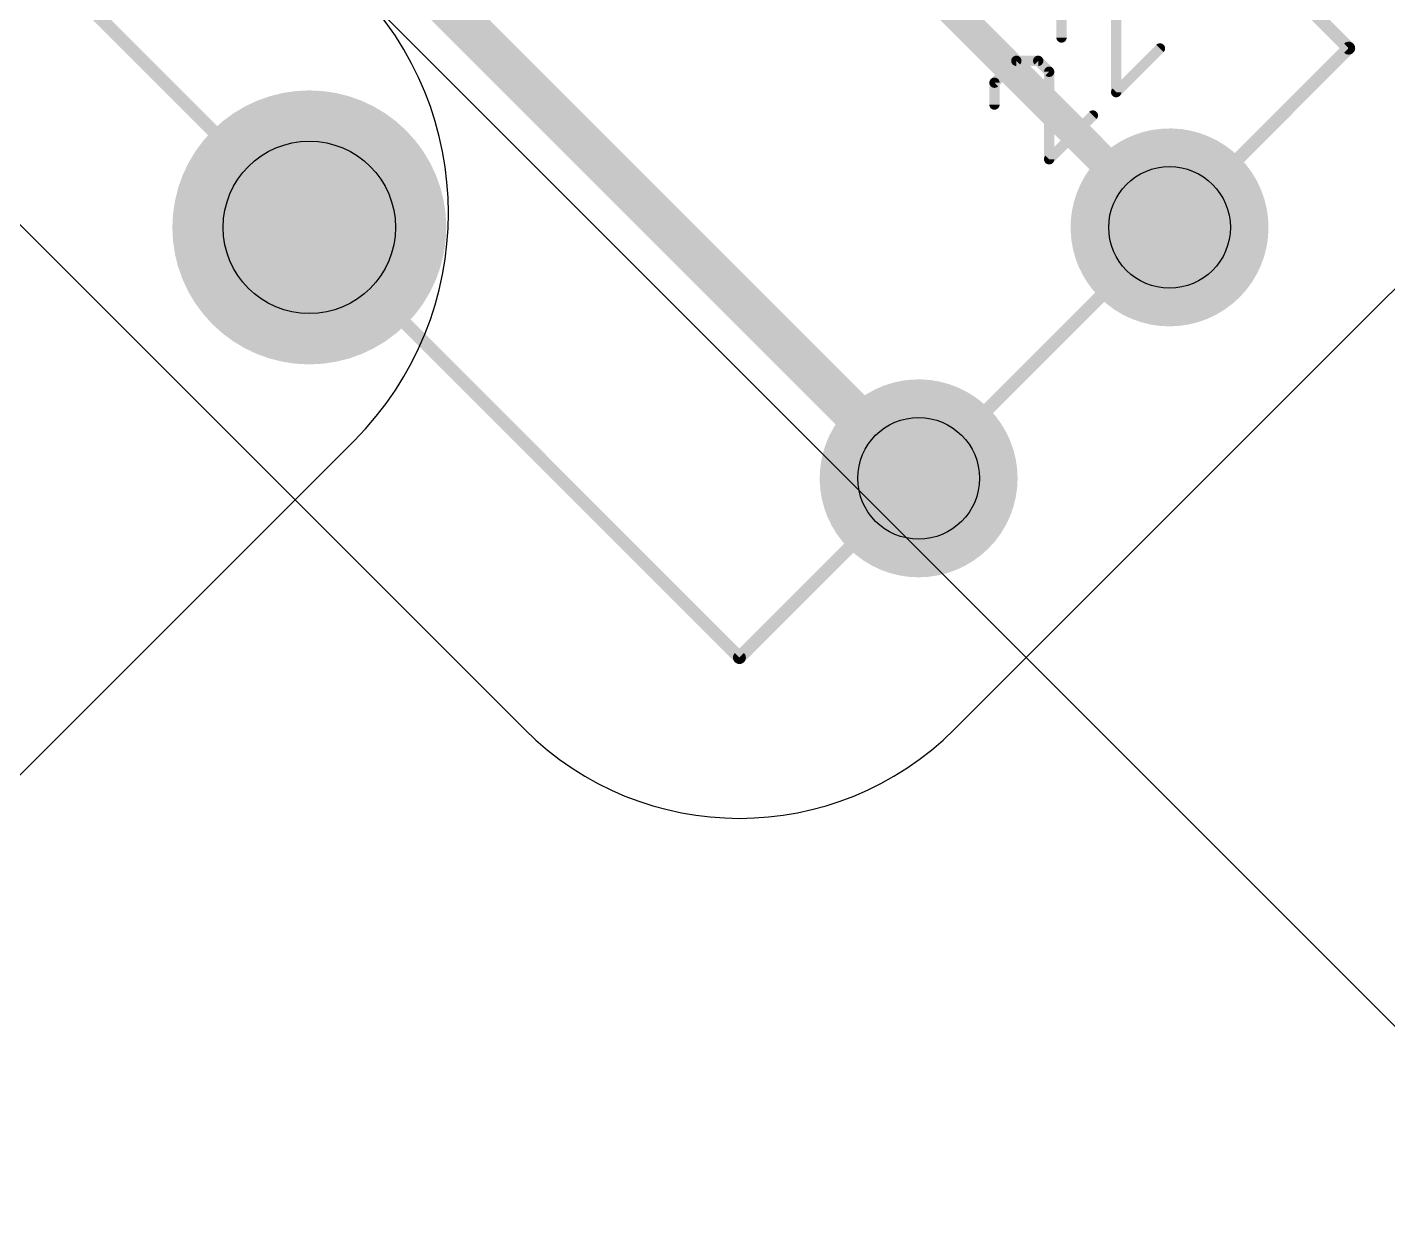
# Model space of a CAD drawing. Extents: x -76 to 580, y -41 to 95.
# Drawn here: x 224.91 to 238.33, y -8.36 to 3.39 of the extents above; entities that cross this region are included whole.
import ezdxf

# ---------------------------------------------------------------- set-up
doc = ezdxf.new("R2010")
doc.units = 0
for name, color, linetype in [('1', 22, 'CONTINUOUS'), ('16', 175, 'CONTINUOUS'), ('17', 82, 'CONTINUOUS'), ('20', 7, 'CONTINUOUS'), ('23', 7, 'CONTINUOUS'), ('27', 253, 'CONTINUOUS'), ('29', 253, 'CONTINUOUS'), ('30', 253, 'CONTINUOUS'), ('44', 253, 'CONTINUOUS'), ('51', 53, 'CONTINUOUS'), ('57', 253, 'CONTINUOUS')]:
    doc.layers.add(name, color=color, linetype=linetype)

# ---------------------------------------------------------------- blocks, each defined once
blk = doc.blocks.new('ROUNDP')
at = {"const_width": 0.5}
blk.add_lwpolyline([(0, -0.25, 1), (0, 0.25, 1), (0, -0.25)], format="xyb", dxfattribs=at)

msp = doc.modelspace()

# ---------------------------------------------------------------- linework, layer by layer
at = {"layer": '1', "const_width": 0.3048}
msp.add_lwpolyline([(236.1737, 1.4142), (227.9712, 9.6166)], dxfattribs=at)
at = {"layer": '1', "const_width": 0.1524}
msp.add_lwpolyline([(236.1198, 1.3603, 1), (236.2275, 1.4681)], format="xyb", dxfattribs=at)
at = {"layer": '16', "const_width": 0.4064}
msp.add_lwpolyline([(233.6988, -1.0607), (219.4859, 13.1522)], dxfattribs=at)
at = {"layer": '16', "const_width": 0.2032}
msp.add_lwpolyline([(233.6269, -1.1325, 1), (233.7706, -0.9888)], format="xyb", dxfattribs=at)
at = {"layer": '20'}
for p, q in [((229.8097, -3.5355), (203.6467, 22.6274)), ((238.295, 0.7071), (234.0523, -3.5355))]:
    msp.add_line(p, q, dxfattribs=at)
for centre, start, end in [((240.4163, -1.4142), 45, 135), ((231.931, -1.4142), 225, 315)]:
    msp.add_arc(centre, 3, start, end, dxfattribs=at)
at = {"layer": '23'}
msp.add_point((237.9414, 3.182), dxfattribs=at)
at = {"layer": '27', "const_width": 0.1016}
for points in [[(235.6478, 2.7478), (235.6478, 3.6106)], [(235.1085, 3.5027), (235.1085, 3.287)], [(236.0792, 3.1792), (235.6478, 2.7478)], [(234.6627, 3.0569), (234.447, 2.8412)], [(234.8784, 3.0569), (234.6627, 3.0569)], [(234.9863, 2.9491), (234.8784, 3.0569)], [(234.9863, 2.0862), (234.9863, 2.9491)], [(234.447, 2.8412), (234.447, 2.6255)], [(235.4177, 2.5177), (234.9863, 2.0862)]]:
    msp.add_lwpolyline(points, dxfattribs=at)
at = {"layer": '27', "const_width": 0.0508}
for points in [[(235.0831, 3.287, 1), (235.1339, 3.287)], [(236.0972, 3.1612, 1), (236.0613, 3.1971)], [(234.6627, 3.0823, 1), (234.6627, 3.0315)], [(234.6807, 3.039, 1), (234.6448, 3.0749)], [(234.8964, 3.0749, 1), (234.8605, 3.039)], [(234.8784, 3.0315, 1), (234.8784, 3.0823)], [(235.0117, 2.9491, 1), (234.9609, 2.9491)], [(234.9683, 2.9311, 1), (235.0043, 2.967)], [(234.4724, 2.8412, 1), (234.4216, 2.8412)], [(234.4291, 2.8592, 1), (234.465, 2.8233)], [(235.6298, 2.7657, 1), (235.6658, 2.7298)], [(235.6224, 2.7478, 1), (235.6732, 2.7478)], [(234.4216, 2.6255, 1), (234.4724, 2.6255)], [(235.4357, 2.4997, 1), (235.3997, 2.5356)], [(234.9683, 2.1042, 1), (235.0043, 2.0683)], [(234.9609, 2.0862, 1), (235.0117, 2.0862)]]:
    msp.add_lwpolyline(points, format="xyb", dxfattribs=at)
at = {"layer": '44'}
for centre, radius in [((227.6884, 1.4142), 0.85), ((236.1737, 1.4142), 0.6), ((233.6988, -1.0607), 0.6)]:
    msp.add_circle(centre, radius, dxfattribs=at)
at = {"layer": '51', "const_width": 0.127}
for points in [[(237.9414, 3.182), (206.8287, 34.2947)], [(200.8183, 28.2843), (231.931, -2.8284)], [(231.931, -2.8284), (237.9414, 3.182)]]:
    msp.add_lwpolyline(points, dxfattribs=at)
at = {"layer": '51', "const_width": 0.0635}
for points in [[(237.9639, 3.1595, 1), (237.919, 3.2044)], [(237.919, 3.1595, 1), (237.9639, 3.2044)], [(231.9086, -2.806, 1), (231.9535, -2.8509)], [(231.9086, -2.8509, 1), (231.9535, -2.806)]]:
    msp.add_lwpolyline(points, format="xyb", dxfattribs=at)
at = {"layer": '57'}
for p, q in [((183.618, 48.3131), (251.0052, -19.0742)), ((228.1303, -0.6894), (197.2651, -31.5546))]:
    msp.add_line(p, q, dxfattribs=at)
msp.add_arc((225.8853, 1.5556), 3.175, 315, 45, dxfattribs=at)

# ---------------------------------------------------------------- block references
at = {"layer": '17', "rotation": 135}
for p, xscale, yscale in [((227.6884, 1.4142), 2.55, 2.55), ((227.6884, 1.4142), 2.55, 2.55), ((236.1737, 1.4142), 1.8, 1.8), ((236.1737, 1.4142), 1.8, 1.8), ((233.6988, -1.0607), 1.8, 1.8), ((233.6988, -1.0607), 1.8, 1.8)]:
    msp.add_blockref('ROUNDP', p, dxfattribs=dict(at, xscale=xscale, yscale=yscale))
at = {"layer": '29', "rotation": 135}
for p, xscale, yscale in [((227.6884, 1.4142), 2.7024, 2.7024), ((236.1737, 1.4142), 1.9524, 1.9524), ((233.6988, -1.0607), 1.9524, 1.9524)]:
    msp.add_blockref('ROUNDP', p, dxfattribs=dict(at, xscale=xscale, yscale=yscale))
at = {"layer": '30', "rotation": 135}
for p, xscale, yscale in [((227.6884, 1.4142), 2.7024, 2.7024), ((236.1737, 1.4142), 1.9524, 1.9524), ((233.6988, -1.0607), 1.9524, 1.9524)]:
    msp.add_blockref('ROUNDP', p, dxfattribs=dict(at, xscale=xscale, yscale=yscale))

doc.saveas('drawing.dxf')
